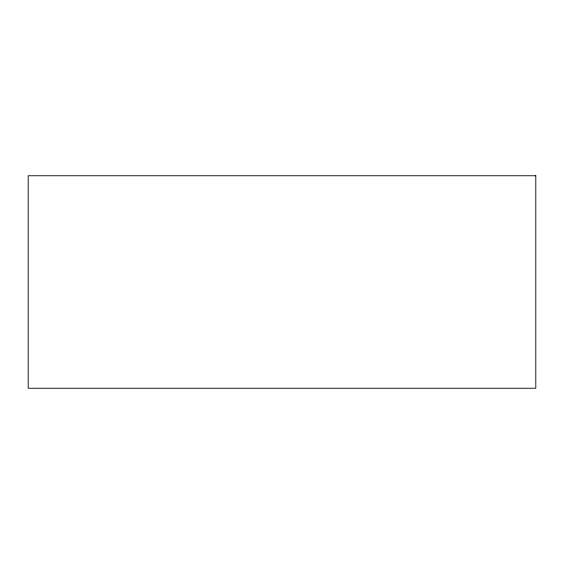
<?xml version="1.0" encoding="UTF-8"?>
<svg xmlns="http://www.w3.org/2000/svg" width="564" height="564" viewBox="0 0 564 564"><rect width="100%" height="100%" fill="white"/><g stroke="black" fill="none" stroke-linecap="round" stroke-linejoin="round"><path stroke-width="0.85" d="M535.8 175.756L28.2 175.756L28.2 388.243L535.8 388.243L535.8 175.756"/></g></svg>
